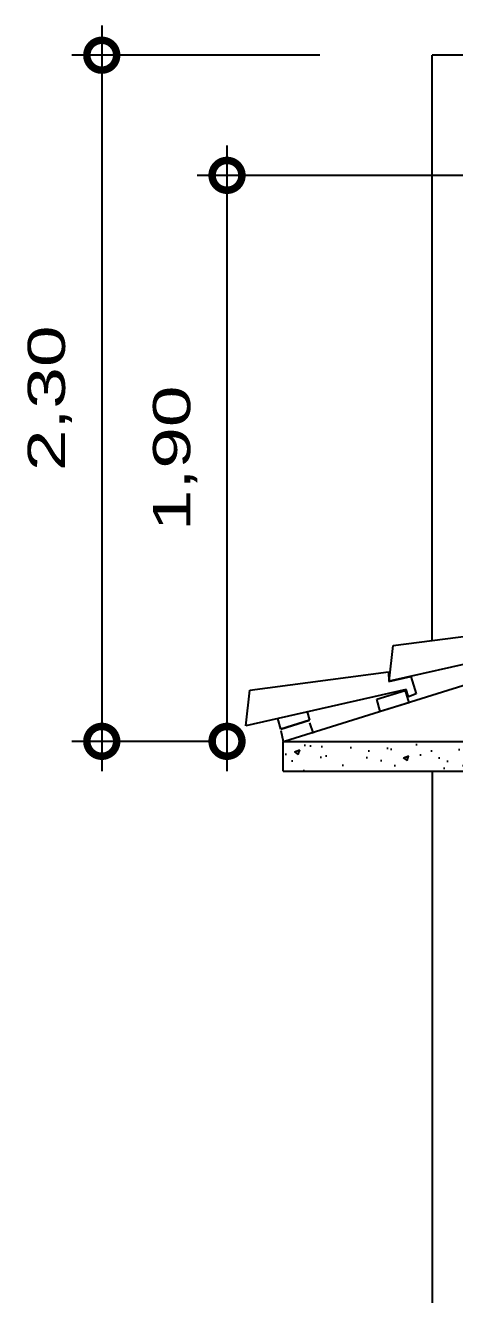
# Model space of a CAD drawing. Header units: millimetres. Extents: x 237 to 339, y 16 to 52.
# Drawn here: x 291.325 to 292.765, y 22.33 to 26.585 of the extents above; entities that cross this region are included whole.
import ezdxf

# ---------------------------------------------------------------- set-up
doc = ezdxf.new("R2010")
doc.units = ezdxf.units.MM
doc.header["$LTSCALE"] = 0.6
doc.header["$MEASUREMENT"] = 0
doc.layers.get('DEFPOINTS').update_dxf_attribs({"color": 253})
for name, color, linetype in [('0.1', 1, 'Continuous'), ('0.3', 3, 'Continuous'), ('AR-ALV', 5, 'Continuous'), ('AR-CTA', 1, 'Continuous'), ('COBERTURA', 32, 'Continuous'), ('guarda-corpo', 32, 'Continuous')]:
    doc.layers.add(name, color=color, linetype=linetype)
doc.styles.add('stylUS BT', font='stylu.ttf', dxfattribs={"width": 1.5})
doc.dimstyles.new('ARQ_100 1', dxfattribs={"dimtxt": 0.125, "dimasz": 0.2, "dimexe": 0.1, "dimexo": 0.1, "dimgap": 0.1, "dimtad": 1, "dimzin": 6, "dimtxsty": 'stylUS BT', "dimblk1": 'DOTSMALL', "dimblk2": 'DOTSMALL', "dimsah": 1, "dimcen": 0.09, "dimdle": 0.1, "dimclrd": 256, "dimclre": 256, "dimclrt": 2, "dimaunit": 1, "dimadec": 0, "dimazin": 0, "dimtfac": 1, "dimtmove": 2, "dimatfit": 3, "dimldrblk": 'OPEN30', "dimfxl": 1, "dimtolj": 1, "dimtzin": 0, "dimarcsym": 0})

# ---------------------------------------------------------------- blocks, each defined once
blk = doc.blocks.new('_DOTSMALL')
at = {"color": 0, "linetype": 'ByBlock', "const_width": 0.5}
blk.add_lwpolyline([(-0.0625, 0, 1), (0.0625, 0, 1)], format="xyb", close=True, dxfattribs=at)
blk = doc.blocks.new('*D48')
at = {"layer": 'AR-CTA', "lineweight": -2}
for p, q in [((291.5816, 26.5847), (291.5816, 24.0847)), ((292.3128, 26.4847), (291.4816, 26.4847)), ((291.9582, 24.1847), (291.4816, 24.1847))]:
    blk.add_line(p, q, dxfattribs=at)
at = {"layer": 'DEFPOINTS', "color": 0}
for p in [(292.4128, 26.4847), (291.5816, 24.1847), (292.0582, 24.1847)]:
    blk.add_point(p, dxfattribs=at)
at = {"layer": 'AR-CTA', "lineweight": -2, "xscale": 0.2, "yscale": 0.2, "zscale": 0.2}
for p, rotation in [((291.5816, 26.4847), 90), ((291.5816, 24.1847), 270)]:
    blk.add_blockref('_DOTSMALL', p, dxfattribs=dict(at, rotation=rotation))
at = {"layer": 'AR-CTA', "color": 2, "insert": (291.4074, 25.3347), "char_height": 0.125, "attachment_point": 5, "rotation": 90, "style": 'stylUS BT'}
blk.add_mtext('\\A1;2,30', dxfattribs=at)
blk = doc.blocks.new('_Open30')
at = {"layer": 'AR-ALV', "color": 0, "lineweight": -2}
for p, q in [((-1, 0.268), (0, 0)), ((0, 0), (-1, -0.268)), ((0, 0), (-1, 0))]:
    blk.add_line(p, q, dxfattribs=at)
blk = doc.blocks.new('*D49')
at = {"layer": 'AR-CTA', "lineweight": -2}
for p, q in [((292.0017, 24.0847), (292.0017, 26.182)), ((298.19, 26.082), (291.9017, 26.082)), ((291.9582, 24.1847), (291.9017, 24.1847))]:
    blk.add_line(p, q, dxfattribs=at)
at = {"layer": 'DEFPOINTS', "color": 0}
for p in [(292.0017, 26.082), (298.29, 26.082), (292.0582, 24.1847)]:
    blk.add_point(p, dxfattribs=at)
at = {"layer": 'AR-CTA', "lineweight": -2, "xscale": 0.2, "yscale": 0.2, "zscale": 0.2}
for p, rotation in [((292.0017, 26.082), 90), ((292.0017, 24.1847), 270)]:
    blk.add_blockref('_DOTSMALL', p, dxfattribs=dict(at, rotation=rotation))
at = {"layer": 'AR-CTA', "color": 2, "insert": (291.8275, 25.1334), "char_height": 0.125, "attachment_point": 5, "rotation": 90, "style": 'stylUS BT'}
blk.add_mtext('\\A1;1,90', dxfattribs=at)

msp = doc.modelspace()

# ---------------------------------------------------------------- hatches: boundary and pattern name
at = {"layer": '0.1'}
h = msp.add_hatch(dxfattribs=at)
h.set_pattern_fill('AR-CONC', color=256, scale=0.001, style=0)
h.set_pattern_definition([(50, (-88.09859, 3.93161), (0.18218467, -0.015939086), [0.01905, -0.20955]), (355, (-88.09859, 3.9316), (-0.03524283, 0.19105664), [0.01524, -0.16764]), (100.451, (-88.0834, 3.93028), (0.1469425, 0.17511669), [0.01619, -0.17809]), (46.1842, (-88.09859, 3.9824), (0.27107904, -0.04204233), [0.028575, -0.314325]), (96.6356, (-88.076, 3.9789), (0.23740423, 0.24742556), [0.024285, -0.267135]), (351.184, (-88.0986, 3.9824), (0.2374046, 0.24742512), [0.02286, -0.25146]), (21, (-88.07319, 3.96971), (0.15161488, -0.10226552), [0.01905, -0.20955]), (326, (-88.07319, 3.9697), (0.06180203, 0.18418797), [0.01524, -0.16764]), (71.4514, (-88.06055, 3.96119), (0.21341649, 0.08192286), [0.01619, -0.17809]), (37.5, (-88.098586, 3.93161), (0.003088603, 0.084555039), [0, -0.165608, 0, -0.17018, 0, -0.168275]), (7.5, (-88.09859, 3.93161), (0.066819663, 0.100180575), [0, -0.097028, 0, -0.161798, 0, -0.064135]), (327.5, (-88.15523, 3.93161), (0.135590595, -0.005728744), [0, -0.0635, 0, -0.19812, 0, -0.26289]), (317.5, (-88.18063, 3.93161), (0.14812918, 0.02542649), [0, -0.08255, 0, -0.131572, 0, -0.18669])])
h.paths.add_polyline_path([(295.736, 24.1847), (292.19, 24.1847), (292.19, 24.0847), (295.7628, 24.0847)])

# ---------------------------------------------------------------- linework, layer by layer
at = {"layer": '0.3'}
for p, q in [((292.19, 24.1847), (303.44, 24.1847)), ((292.19, 24.0847), (292.19, 24.1847)), ((292.19, 24.0847), (303.44, 24.0847)), ((292.69, 24.0847), (292.69, 18.1847))]:
    msp.add_line(p, q, dxfattribs=at)
at = {"layer": 'AR-CTA'}
for p, q in [((292.69, 24.5228), (292.69, 26.4847)), ((298.29, 26.4847), (292.69, 26.4847)), ((298.29, 26.082), (292.1945, 24.1847)), ((292.5037, 24.3256), (292.5996, 24.3553)), ((292.5996, 24.3553), (292.6116, 24.314)), ((292.6107, 24.3338), (292.6023, 24.3586)), ((292.5157, 24.2843), (292.5037, 24.3256)), ((292.6116, 24.314), (292.5157, 24.2843)), ((292.1825, 24.2206), (292.19, 24.1847))]:
    msp.add_line(p, q, dxfattribs=at)
at = {"layer": 'COBERTURA', "color": 20}
for p, q in [((292.1825, 24.226), (292.1723, 24.2613)), ((292.2785, 24.2558), (292.1825, 24.226)), ((292.1825, 24.226), (292.2785, 24.2558)), ((292.2704, 24.2835), (292.2785, 24.2558)), ((292.2785, 24.2465), (292.2905, 24.2106))]:
    msp.add_line(p, q, dxfattribs=at)
at = {"layer": 'guarda-corpo'}
for p, q in [((292.5592, 24.5057), (293.0247, 24.5665)), ((293.0834, 24.5077), (292.5454, 24.386)), ((292.5454, 24.386), (292.5592, 24.5057)), ((292.0781, 24.3566), (292.5436, 24.4174)), ((292.5436, 24.4174), (292.5442, 24.3856)), ((292.5442, 24.3856), (292.6186, 24.4024)), ((292.6186, 24.4024), (292.6355, 24.3445)), ((292.6023, 24.3586), (292.0643, 24.2369)), ((292.0643, 24.2369), (292.0781, 24.3566)), ((292.6355, 24.3445), (292.6107, 24.3338))]:
    msp.add_line(p, q, dxfattribs=at)

# ---------------------------------------------------------------- dimensions: what is measured, and where the dimension line sits
at = {"layer": 'AR-CTA'}
for base, p1, p2, picture, middle in [((291.5816, 24.1847), (292.4128, 26.4847), (292.0582, 24.1847), '*D48', (291.4074, 25.3347)), ((292.0017, 26.082), (292.0582, 24.1847), (298.29, 26.082), '*D49', (291.8275, 25.1334))]:
    dim = msp.add_linear_dim(base=base, p1=p1, p2=p2, angle=90, dimstyle='ARQ_100 1', dxfattribs=at)
    dim.commit()
    dim.dimension.update_dxf_attribs({"geometry": picture, "text_midpoint": middle})

doc.saveas('drawing.dxf')
